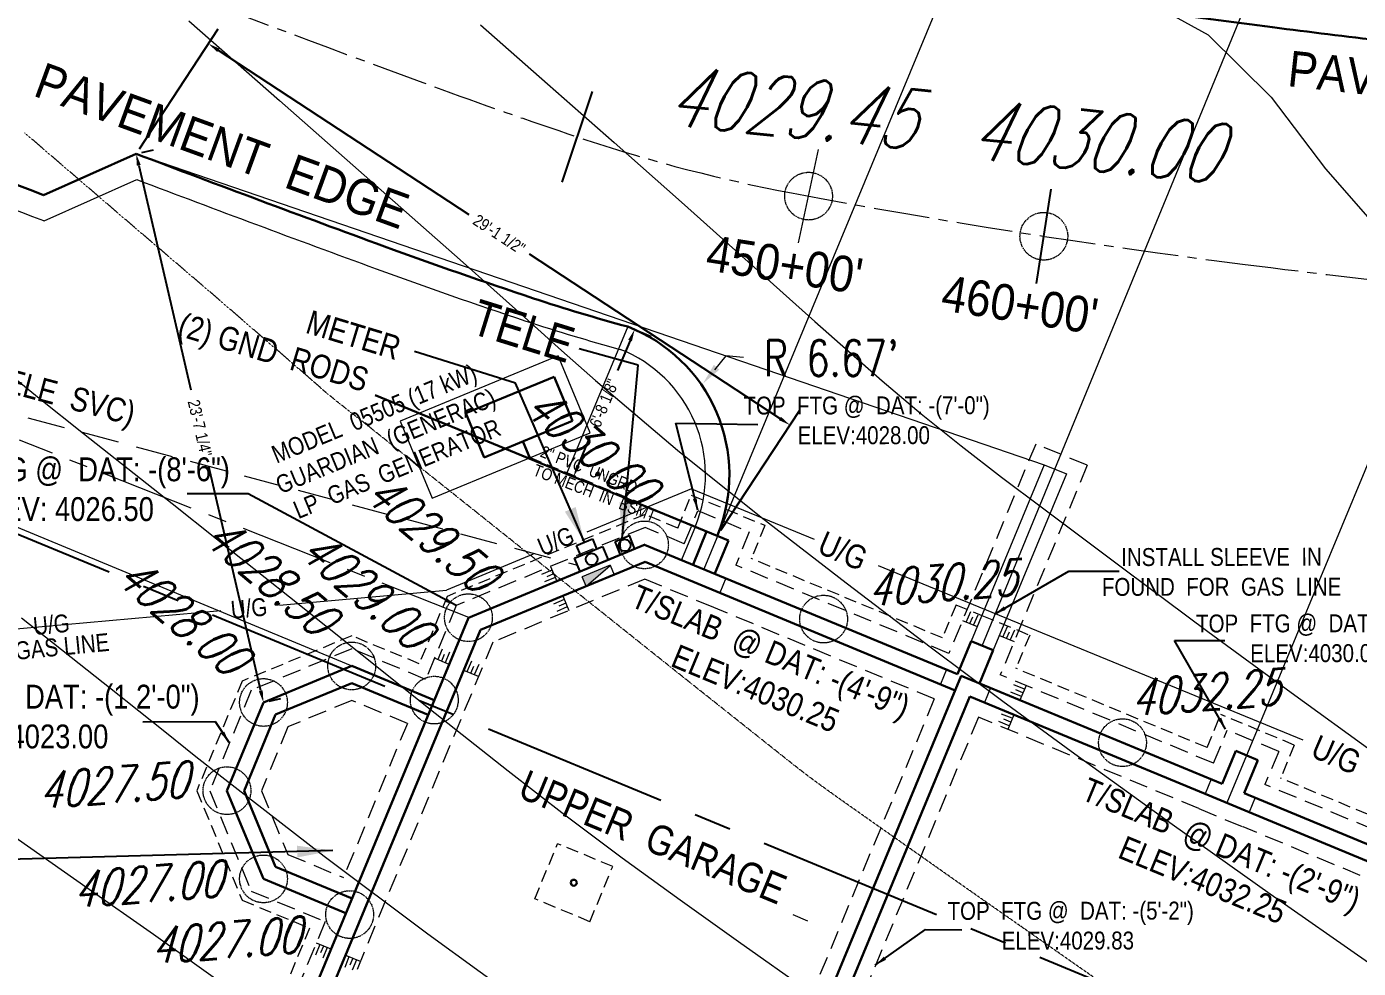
# Model space of a CAD drawing. Header units: inches. Extents: x 2775 to 17527, y 515 to 14737.
# Drawn here: x 7302 to 7971, y 3257 to 3730 of the extents above; entities that cross this region are included whole.
import ezdxf

# ---------------------------------------------------------------- set-up
doc = ezdxf.new("R2010")
doc.units = ezdxf.units.IN
doc.header["$LTSCALE"] = 0.5
doc.header["$MEASUREMENT"] = 0
doc.header["$PDMODE"] = 1
for name, pattern in [('CENTER', [2, 1.25, -0.25, 0.25, -0.25]), ('CENTER2', [1.125, 0.75, -0.125, 0.125, -0.125]), ('HIDDEN', [0.375, 0.25, -0.125])]:
    doc.linetypes.add(name, pattern=pattern)
doc.layers.get('Defpoints').update_dxf_attribs({"linetype": 'CONTINUOUS'})
for name, color, linetype, lineweight in [('ARCHENT RD', 3, 'CENTER', 20), ('D-CL', 5, 'CENTER2', 9), ('ELEC', 6, 'CONTINUOUS', 30), ('FOOTING', 7, 'HIDDEN', 20), ('FOOTING TEXT', 7, 'CONTINUOUS', 9), ('FOOTING TILE', 3, 'HIDDEN', 20), ('FOUNDATION', 7, 'CONTINUOUS', 30), ('LAYOUT', 6, 'CENTER', 25), ('LP GAS', 6, 'CONTINUOUS', 20), ('Object', 4, 'CONTINUOUS', 30), ('VX-TOPO-MAJR', 1, 'HIDDEN', 20), ('VX-TOPO-MINR', 7, 'CONTINUOUS', 5)]:
    doc.layers.add(name, color=color, linetype=linetype, lineweight=lineweight)
for name, color, linetype in [('C-ANNO', 250, 'CONTINUOUS'), ('D-SCRATCH', 4, 'CONTINUOUS'), ('ELECTRICAL', 1, 'CONTINUOUS'), ('FOUNDATION TEXT', 7, 'CONTINUOUS'), ('LLFOUND_TEXT', 7, 'CONTINUOUS'), ('STEEL', 5, 'CONTINUOUS'), ('TEXT', 7, 'CONTINUOUS'), ('TEXT100', 1, 'CONTINUOUS')]:
    doc.layers.add(name, color=color, linetype=linetype)
doc.styles.add('ARCHENT', font='technical.ttf', dxfattribs={"height": 6})
doc.styles.add('ARCHENTLTD', font='technical.ttf', dxfattribs={"height": 6})
doc.styles.add('BEI', font='romans.shx', dxfattribs={"width": 0.75})
doc.styles.add('EXIST', font='romans.shx', dxfattribs={"width": 0.75, "oblique": 20, "height": 12})
doc.styles.add('SPHAND', font='SPHAND', dxfattribs={"bigfont": 'SPHAND'})
doc.linetypes.add('2inWATER', pattern='A,1,-0.08,["2\'\'",BEI,S=0.16,R=0,X=0,Y=-0.08],-0.25,0.8,-0.08,["W",BEI,S=0.16,R=0,X=0,Y=-0.08],-0.25', length=2.46)
doc.dimstyles.new('ARCHENT', dxfattribs={"dimtxt": 6, "dimasz": 6, "dimexe": 9, "dimexo": 3, "dimgap": 1, "dimtad": 0, "dimtoh": 1, "dimdec": 3, "dimzin": 0, "dimdsep": 46, "dimlunit": 4, "dimtxsty": 'ARCHENTLTD', "dimcen": 6, "dimaunit": 1, "dimadec": 0, "dimazin": 0, "dimtfac": 1, "dimtdec": 3, "dimtofl": 0, "dimtmove": 0, "dimatfit": 3, "dimfxl": 1, "dimfrac": 2, "dimtolj": 1, "dimtzin": 0, "dimarcsym": 0})
doc.dimstyles.new('ARCHENTLTD', dxfattribs={"dimtxt": 12, "dimasz": 6, "dimexe": 9, "dimexo": 3, "dimgap": 1, "dimtad": 0, "dimdec": 3, "dimzin": 1, "dimdsep": 46, "dimlunit": 4, "dimtxsty": 'ARCHENT', "dimcen": 6, "dimadec": 3, "dimazin": 0, "dimtfac": 1, "dimtdec": 3, "dimtofl": 0, "dimtmove": 0, "dimatfit": 3, "dimfxl": 1, "dimfrac": 2, "dimtolj": 1, "dimtzin": 0, "dimarcsym": 0})
doc.dimstyles.get("Standard").update_dxf_attribs({"dimscale": 50, "dimtxt": 0.18, "dimasz": 0.18, "dimexe": 0.18, "dimexo": 0.0625, "dimgap": 0.09, "dimtad": 0, "dimtoh": 1, "dimzin": 0, "dimdsep": 46, "dimtxsty": 'BEI', "dimcen": 0.09, "dimclrd": 256, "dimclre": 256, "dimclrt": 256, "dimadec": 1, "dimazin": 0, "dimtfac": 1, "dimtofl": 0, "dimtmove": 0, "dimatfit": 3, "dimfxl": 1, "dimtolj": 1, "dimtzin": 0, "dimlwd": -1, "dimlwe": -1, "dimarcsym": 0})

# ---------------------------------------------------------------- blocks, each defined once
blk = doc.blocks.new('*D20')
at = {"layer": 'Defpoints', "color": 0, "lineweight": 20, "ltscale": 50}
for p in [(6836, 3664.75, -44590.32), (10029.33, 3306.13, -44590.32), (8945.49, 2814.56), (10029.33, 2344.7, -44590.32), (7516.36, 2264.17, -44590.32)]:
    blk.add_point(p, dxfattribs=at)
at = {"layer": 'LAYOUT', "ltscale": 50}
for start, end in [(9.28358, 15.90248), (344.15887, 350.77777)]:
    blk.add_arc((8868.19, 2824.69), 77.96, start, end, dxfattribs=at)
at = {"layer": 'LAYOUT', "lineweight": 20, "ltscale": 50}
for points in [[(8941.75, 2845.56), (8944.58, 2846.54), (8940.21, 2854.55)], [(8944.61, 2802.91), (8941.77, 2803.9), (8940.24, 2794.9)]]:
    blk.add_solid(points, dxfattribs=at)
at = {"layer": 'LAYOUT', "color": 6, "ltscale": 50, "insert": (8946.15, 2824.73), "char_height": 6.25, "attachment_point": 5, "rotation": 270.03067, "style": 'BEI'}
blk.add_mtext('\\A1;45.0°', dxfattribs=at)
blk = doc.blocks.new('*D21')
at = {"layer": 'Defpoints', "color": 0, "lineweight": 20, "ltscale": 50}
for p in [(8868.24, 3932.02, -44590.32), (10029.59, 3306.24, -44590.32), (8923.35, 2879.75), (7516.61, 2264.28, -44590.32), (8868.54, 2086, -44590.32)]:
    blk.add_point(p, dxfattribs=at)
at = {"layer": 'LAYOUT', "ltscale": 50}
for start, end in [(65.46387, 83.37048), (29.15928, 47.06589)]:
    blk.add_arc((8868.42, 2824.78), 77.72, start, end, dxfattribs=at)
at = {"layer": 'LAYOUT', "lineweight": 20, "ltscale": 50}
for points in [[(8877.3, 2900.48), (8877.47, 2903.48), (8868.4, 2902.5)], [(8937.63, 2863.3), (8934.93, 2861.99), (8940.21, 2854.55)]]:
    blk.add_solid(points, dxfattribs=at)
at = {"layer": 'LAYOUT', "color": 6, "lineweight": 9, "ltscale": 50, "insert": (8911.58, 2889.41), "char_height": 6.25, "attachment_point": 5, "rotation": 326.26488, "style": 'BEI'}
blk.add_mtext('\\A1;67.5°', dxfattribs=at)
blk = doc.blocks.new('Tick')
at = {"layer": 'D-SCRATCH'}
blk.add_line((0, -2), (0, 2), dxfattribs=at)
blk = doc.blocks.new('*D41')
at = {"layer": 'Defpoints', "color": 0, "lineweight": 20, "ltscale": 50}
for p in [(7357.23, 3666.31), (7357.23, 3666.31), (7421.24, 3390.43)]:
    blk.add_point(p, dxfattribs=at)
at = {"layer": 'Object', "color": 0, "lineweight": -2, "ltscale": 50}
for p, q in [((7360.16, 3666.99), (7366, 3668.35)), ((7358.59, 3660.47), (7384.76, 3547.69)), ((7419.89, 3396.27), (7393.72, 3509.05)), ((7424.16, 3391.1), (7430.01, 3392.46))]:
    blk.add_line(p, q, dxfattribs=at)
at = {"layer": 'Object', "color": 0, "lineweight": 20, "ltscale": 50}
for points in [[(7359.56, 3660.69), (7357.61, 3660.24), (7357.23, 3666.31)], [(7420.86, 3396.5), (7418.91, 3396.04), (7421.24, 3390.43)]]:
    blk.add_solid(points, dxfattribs=at)
at = {"layer": 'Object', "color": 0, "lineweight": 20, "ltscale": 50, "insert": (7389.24, 3528.37), "char_height": 6, "attachment_point": 5, "rotation": 283.06226, "style": 'ARCHENT'}
blk.add_mtext('\\A1;23\'-7 1/4"', dxfattribs=at)
blk = doc.blocks.new('*D42')
at = {"layer": 'Defpoints', "color": 0, "lineweight": 20, "ltscale": 50}
for p in [(7393.53, 3721.65), (7357.23, 3666.31), (7649.47, 3474.6)]:
    blk.add_point(p, dxfattribs=at)
at = {"layer": 'Object', "color": 0, "lineweight": -2, "ltscale": 50}
for p, q in [((7358.88, 3668.82), (7398.47, 3729.17)), ((7398.55, 3718.36), (7524.37, 3635.82)), ((7680.75, 3533.23), (7554.93, 3615.77)), ((7651.11, 3477.11), (7690.71, 3537.47))]:
    blk.add_line(p, q, dxfattribs=at)
at = {"layer": 'Object', "color": 0, "lineweight": 20, "ltscale": 50}
for points in [[(7399.1, 3719.19), (7398, 3717.52), (7393.53, 3721.65)], [(7681.3, 3534.07), (7680.2, 3532.4), (7685.77, 3529.94)]]:
    blk.add_solid(points, dxfattribs=at)
at = {"layer": 'Object', "color": 0, "lineweight": 20, "ltscale": 50, "insert": (7539.65, 3625.8), "char_height": 6, "attachment_point": 5, "rotation": 326.73481, "style": 'ARCHENT'}
blk.add_mtext('\\A1;29\'-1 1/2"', dxfattribs=at)
blk = doc.blocks.new('*D44')
at = {"layer": 'Defpoints', "color": 0, "lineweight": 20, "ltscale": 50}
for p in [(7604.3, 3579.39), (7607.77, 3577.95), (7573.57, 3505.33)]:
    blk.add_point(p, dxfattribs=at)
at = {"layer": 'Object', "color": 0, "lineweight": -2, "ltscale": 50}
for p, q in [((7607.07, 3578.24), (7616.08, 3574.5)), ((7605.47, 3572.4), (7599.2, 3557.31)), ((7579.34, 3509.43), (7585.6, 3524.53)), ((7576.34, 3504.18), (7585.36, 3500.44))]:
    blk.add_line(p, q, dxfattribs=at)
at = {"layer": 'Object', "color": 0, "lineweight": 20, "ltscale": 50}
for points in [[(7604.54, 3572.79), (7606.39, 3572.02), (7607.77, 3577.95)], [(7578.42, 3509.82), (7580.27, 3509.05), (7577.04, 3503.89)]]:
    blk.add_solid(points, dxfattribs=at)
at = {"layer": 'Object', "color": 0, "lineweight": 20, "ltscale": 50, "insert": (7592.4, 3540.92), "char_height": 6, "attachment_point": 5, "rotation": 67.46774, "style": 'ARCHENT'}
blk.add_mtext('\\A1;6\'-8 1/8"', dxfattribs=at)

msp = doc.modelspace()

# ---------------------------------------------------------------- hatches: boundary and pattern name
at = {"layer": 'C-ANNO', "linetype": 'Continuous', "lineweight": 9, "ltscale": 50}
msp.add_hatch(color=7, dxfattribs=at).paths.add_polyline_path([(7595.5392, 3459.375), (7581.4701, 3453.6243), (7583.3811, 3448.9605), (7583.3812, 3448.9606)])

# ---------------------------------------------------------------- linework, layer by layer
at = {"layer": 'ARCHENT RD', "color": 7, "linetype": '2inWATER', "ltscale": 50}
msp.add_line((7653.5816, 3564.6794, 0.0698), (7647.8483, 3557.7417, 0.0698), dxfattribs=at)
at = {"layer": 'ARCHENT RD', "color": 7, "linetype": 'Continuous', "ltscale": 50}
msp.add_line((7662.5478, 3563.8976, 0.0698), (7653.5816, 3564.6794, 0.0698), dxfattribs=at)
at = {"layer": 'ARCHENT RD', "color": 4, "lineweight": 20, "ltscale": 75}
msp.add_line((7524.522, 3433.165), (7298.566, 3522.27), dxfattribs=at)
at = {"layer": 'ARCHENT RD'}
for centre, radius in [((7695.1714, 3645.0018), 11.9995), ((7813.4088, 3624.8422), 11.9995), ((7612.6985, 3469.6618), 11.9995), ((7524.2495, 3433.0523), 11.9995), ((7702.7209, 3432.3458), 12.0002), ((7465.5885, 3408.795), 11.9995), ((7421.2423, 3390.4262), 11.9995), ((7507.0714, 3391.6122), 11.9995), ((7852.9412, 3370.2174), 12.0002), ((7402.8735, 3346.08), 11.9995), ((7421.2423, 3301.7338), 11.9995), ((7464.5544, 3283.7966), 11.9995)]:
    msp.add_circle(centre, radius, dxfattribs=at)
at = {"layer": 'ARCHENT RD', "color": 7, "linetype": 'Continuous', "lineweight": 20, "ltscale": 50}
msp.add_solid([(7647.5833, 3560.1858), (7650.2928, 3557.6897), (7642.115, 3550.804)], dxfattribs=at)
at = {"layer": 'D-CL', "color": 7, "linetype": 'Continuous', "lineweight": 30, "ltscale": 50}
msp.add_line((7310.7278, 3645.5465), (7357.2328, 3666.3135), dxfattribs=at)
at = {"layer": 'D-CL', "ltscale": 75}
msp.add_lwpolyline([(6720.554, 4086.4571, 0.00758032), (6824.1105, 4019.8008, 0.00798766), (6924.3081, 3959.6334, 0.00602465), (7086.8453, 3868.1283, 0.02099905), (7134.8468, 3844.4229, 0.00980431), (7184.1662, 3823.7387, 0.00281078), (7357.9478, 3755.9585, 0.00373548), (7510.9152, 3698.5922, 0.00796278), (7583.2884, 3673.3656, 0.03306164), (7686.5859, 3646.6183, 0.01536069), (7913.2481, 3610.8411, 0.00402193), (8026.7763, 3597.4066, 0.00569887), (8107.0683, 3589.4845, 0.01274223), (8287.4109, 3578.3854, 0.00954553), (8528.5522, 3574.3113, 0.01048414), (8658.3846, 3577.3194, 0.00876155), (8813.4844, 3586.8942, 0.02123512), (8823.7081, 3588.144, 0.00486143), (8868.0013, 3595.9219)], format="xyb", dxfattribs=at)
at = {"layer": 'D-CL', "color": 7, "linetype": 'Continuous', "lineweight": 30, "ltscale": 150}
for points in [[(6839.874, 3869.9777, 0.00186267), (6864.183, 3855.7826, 0.00602465), (7029.2401, 3762.8589, 0.02099905), (7086.2752, 3734.6924, 0.00980431), (7139.9339, 3712.1882, 0.00274276), (7310.7278, 3645.5465, 0.00373548)], [(7357.2328, 3666.3135, 0.00302216), (7482.0077, 3619.723, 0.00796278), (7556.9072, 3593.6158, 0.01387408), (7604.2955, 3579.3856, 0.01536069)]]:
    msp.add_lwpolyline(points, format="xyb", dxfattribs=at)
msp.add_arc((7575.3827, 3504.793), 80, 337.8301863, 68.8132337, dxfattribs=at)
at = {"layer": 'ELEC', "color": 3, "linetype": 'Continuous', "lineweight": 9, "ltscale": 50}
for p, q in [((7569.3925, 3564.7854), (7489.9389, 3531.8747)), ((7585.4652, 3525.9825), (7569.3925, 3564.7854)), ((7489.9389, 3531.8747), (7506.0116, 3493.0717)), ((7506.0116, 3493.0717), (7585.4652, 3525.9825))]:
    msp.add_line(p, q, dxfattribs=at)
at = {"layer": 'ELEC', "color": 3, "linetype": 'Continuous', "ltscale": 50}
for p, q in [((7567.2934, 3554.1744), (7522.9472, 3535.8056)), ((7576.4778, 3532.0013), (7567.2934, 3554.1744)), ((7522.9472, 3535.8056), (7532.1316, 3513.6325)), ((7532.1316, 3513.6325), (7576.4778, 3532.0013))]:
    msp.add_line(p, q, dxfattribs=at)
at = {"layer": 'ELEC', "color": 3, "linetype": 'Continuous', "lineweight": 30, "ltscale": 50}
msp.add_line((7555.3302, 3512.984), (7551.4999, 3521.8373), dxfattribs=at)
at = {"layer": 'ELEC', "color": 3, "linetype": 'HIDDEN', "ltscale": 50}
msp.add_line((7554.9532, 3513.344), (7610.7353, 3490.4134), dxfattribs=at)
at = {"layer": 'FOOTING', "ltscale": 75}
for p, q in [((7809.3161, 3520.3811), (7765.6707, 3415.0847)), ((7835.194, 3509.6818), (7809.3314, 3520.4115)), ((7835.1933, 3509.6867), (7791.5333, 3404.355)), ((7632.7303, 3470.2381), (7639.4805, 3486.8564)), ((7639.5235, 3486.8745), (7665.4135, 3476.2337)), ((7612.9743, 3478.4342), (7518.1293, 3439.1773)), ((7632.7303, 3470.2381), (7612.977, 3478.4333)), ((7665.3985, 3476.1718), (7658.5551, 3459.5241)), ((7566.2198, 3456.9146), (7560.9454, 3454.6918)), ((7566.9966, 3455.0716), (7563.5651, 3453.6255)), ((7565.5517, 3458.8057), (7568.6113, 3451.4139)), ((7765.6707, 3415.0847), (7658.5551, 3459.5241)), ((7612.9698, 3452.4577), (7536.491, 3420.8027)), ((7567.7733, 3453.2286), (7562.4988, 3451.0057)), ((7647.4934, 3438.1469), (7612.9677, 3452.4577)), ((7572.309, 3442.1907), (7567.0587, 3439.9113)), ((7573.1055, 3440.3562), (7569.6898, 3438.8732)), ((7571.6408, 3444.0817), (7574.7005, 3436.69)), ((7518.1278, 3439.1757), (7502.7438, 3402.0639)), ((7573.902, 3438.5216), (7568.6517, 3436.2421)), ((7758.3489, 3392.1973), (7647.4934, 3438.1469)), ((7774.4154, 3430.8688), (7776.6733, 3436.1283)), ((7776.2532, 3430.0798), (7777.7221, 3433.5015)), ((7778.091, 3429.2908), (7780.3489, 3434.5504)), ((7772.5262, 3431.6849), (7779.9471, 3428.6344)), ((7792.8337, 3423.337), (7795.0917, 3428.5966)), ((7796.5093, 3421.7591), (7798.7673, 3427.0186)), ((7536.4926, 3420.8042), (7462.8217, 3243.0822)), ((7791.046, 3424.0719), (7798.4235, 3421.0392)), ((7794.6715, 3422.5481), (7796.1405, 3425.9698)), ((7465.5874, 3417.4537), (7415.1205, 3396.5496)), ((7502.7438, 3402.0639), (7465.5896, 3417.4537)), ((7508.9499, 3412.1405), (7511.1756, 3417.4138)), ((7510.7925, 3411.3628), (7512.2405, 3414.7935)), ((7512.6351, 3410.5851), (7514.8608, 3415.8583)), ((7507.0592, 3412.8097), (7514.4494, 3409.746)), ((7521.7799, 3406.7126), (7529.17, 3403.649)), ((7523.6706, 3406.0434), (7525.9528, 3411.2925)), ((7525.5047, 3405.246), (7526.9895, 3408.6609)), ((7527.3388, 3404.4485), (7529.6211, 3409.6975)), ((7898.6807, 3359.9024), (7791.5333, 3404.355)), ((7415.1189, 3396.548), (7394.2148, 3346.0811)), ((7802.0966, 3393.4737), (7796.7952, 3395.6315)), ((7803.6046, 3397.1786), (7798.3032, 3399.3364)), ((7802.8506, 3395.3262), (7799.4016, 3396.73)), ((7804.4693, 3398.9882), (7801.406, 3391.5979)), ((7465.5896, 3391.4772), (7433.487, 3378.1799)), ((7493.5535, 3379.8933), (7465.5874, 3391.4772)), ((7758.3489, 3392.1973), (7670.6475, 3180.6136)), ((7493.5535, 3379.8933), (7461.4323, 3302.4048)), ((7780.5197, 3383.0074), (7696.6313, 3180.6227)), ((7891.3752, 3337.0578), (7780.5197, 3383.0074)), ((7796.0309, 3378.7407), (7790.7065, 3380.8413)), ((7797.4989, 3382.4615), (7792.1746, 3384.5622)), ((7796.7649, 3380.6011), (7793.301, 3381.9678)), ((7798.3636, 3384.2712), (7795.3003, 3376.8809)), ((7433.4886, 3378.1815), (7420.1913, 3346.0789)), ((7898.6807, 3359.9024), (7905.5818, 3376.5517)), ((7931.438, 3365.7999), (7905.5754, 3376.5296)), ((7931.4373, 3365.8048), (7924.5433, 3349.1727)), ((8031.2984, 3304.8829), (7924.5433, 3349.1727)), ((7394.2148, 3346.0789), (7415.1193, 3295.6108)), ((7420.1913, 3346.0811), (7433.4886, 3313.9785)), ((7891.3752, 3337.0578), (7913.5485, 3327.867)), ((8024.4028, 3281.9179), (7913.5485, 3327.867)), ((7433.487, 3313.9801), (7461.4323, 3302.4048)), ((7415.1205, 3295.6104), (7452.2419, 3280.2342)), ((7452.2419, 3280.2342), (7436.8452, 3243.0914)), ((7449.4843, 3268.6869), (7447.3265, 3263.3855)), ((7447.6746, 3269.5516), (7455.0649, 3266.4883)), ((7451.3367, 3267.9329), (7449.9329, 3264.4839)), ((7453.1891, 3267.1789), (7451.0313, 3261.8775)), ((7464.2013, 3262.5812), (7462.1007, 3257.2568)), ((7462.3917, 3263.4459), (7469.782, 3260.3826)), ((7466.0618, 3261.8471), (7464.6951, 3258.3833)), ((7467.9222, 3261.1131), (7465.8215, 3255.7888))]:
    msp.add_line(p, q, dxfattribs=at)
at = {"layer": 'FOOTING', "ltscale": 50}
for p, q in [((7557.5674, 3291.7029), (7569.0479, 3319.4193)), ((7596.7643, 3307.9388), (7569.0479, 3319.4193)), ((7585.2838, 3280.2224), (7596.7643, 3307.9388)), ((7585.2838, 3280.2224), (7557.5674, 3291.7029))]:
    msp.add_line(p, q, dxfattribs=at)
at = {"layer": 'FOOTING', "ltscale": 125}
msp.add_line((7687.2659, 3283.7661), (7694.6571, 3280.7046), dxfattribs=at)
at = {"layer": 'FOOTING TILE', "ltscale": 50}
for p, q in [((7629.4877, 3478.0793), (7636.1795, 3494.6733)), ((7636.2548, 3494.7049), (7673.2439, 3479.5024)), ((7612.9772, 3484.929), (7513.5372, 3443.7702)), ((7629.4877, 3478.0793), (7612.9772, 3484.929)), ((7673.2292, 3479.44), (7666.3784, 3462.7743)), ((7762.4262, 3422.9267), (7666.3784, 3462.7743)), ((7513.5372, 3443.7702), (7499.4982, 3409.9027)), ((7769.2959, 3439.5), (7762.4262, 3422.9267)), ((7769.258, 3439.5156), (7782.2283, 3434.1838)), ((7782.2445, 3434.1771), (7806.2937, 3424.2912)), ((7465.5887, 3423.9486), (7410.5271, 3401.1414)), ((7499.4988, 3409.9042), (7465.5887, 3423.9486)), ((7806.2937, 3424.2912), (7799.3746, 3407.5976)), ((7895.4354, 3367.7426), (7799.3746, 3407.5976)), ((7410.5271, 3401.1414), (7387.72, 3346.08)), ((7895.4354, 3367.7426), (7902.3285, 3384.3725)), ((7939.2751, 3369.0444), (7902.3285, 3384.3725)), ((7939.2751, 3369.0444), (7932.3858, 3352.4123)), ((8027.9993, 3312.699), (7932.3818, 3352.414)), ((7387.72, 3346.08), (7410.5271, 3291.0186)), ((7410.5271, 3291.0186), (7444.4017, 3276.9891)), ((7444.4017, 3276.9891), (7430.3503, 3243.0918))]:
    msp.add_line(p, q, dxfattribs=at)
at = {"layer": 'FOUNDATION', "ltscale": 1.5}
for p, q in [((7477.3948, 3544.8598), (7654.9729, 3471.8754)), ((7637.1086, 3459.759), (7643.8817, 3476.4339)), ((7654.9577, 3471.8142), (7648.1241, 3455.1905)), ((7776.8838, 3421.2441), (7787.9827, 3416.6816)), ((7903.007, 3349.4471), (7909.9088, 3366.0981)), ((7920.9837, 3361.4777), (7914.0907, 3344.8481))]:
    msp.add_line(p, q, dxfattribs=at)
at = {"layer": 'FOUNDATION', "lineweight": 20, "ltscale": 50}
msp.add_line((7813.6431, 3509.9275), (7776.8843, 3421.2453), dxfattribs=at)
at = {"layer": 'FOUNDATION', "lineweight": 20, "ltscale": 1.5}
msp.add_line((7813.6296, 3509.8951), (7824.7285, 3505.3326), dxfattribs=at)
at = {"layer": 'FOUNDATION', "lineweight": 20, "ltscale": 75}
for p, q in [((7824.7397, 3505.3597), (7787.9827, 3416.6816)), ((7764.4742, 3406.9783), (7761.411, 3399.588)), ((7786.6475, 3397.7875), (7783.5842, 3390.3972)), ((7897.5018, 3351.8384), (7894.4385, 3344.4481)), ((7919.675, 3342.6476), (7916.6117, 3335.2573))]:
    msp.add_line(p, q, dxfattribs=at)
at = {"layer": 'FOUNDATION', "ltscale": 75}
for p, q in [((7612.9732, 3469.7755), (7524.2495, 3433.0523)), ((7612.971, 3461.1164), (7530.3708, 3426.9277)), ((7650.5566, 3445.5371), (7612.971, 3461.1164)), ((7768.8024, 3396.5243), (7650.5566, 3445.5371)), ((7524.2495, 3433.0523), (7445.5038, 3243.0879)), ((7530.3708, 3426.9277), (7454.163, 3243.0857)), ((7787.9827, 3416.6816), (7781.0807, 3400.0304)), ((7776.1927, 3393.461), (7687.9687, 3180.6165)), ((7894.4385, 3344.4481), (7776.1927, 3393.461)), ((7894.4385, 3344.4481), (7916.6117, 3335.2573)), ((8027.4661, 3289.3082), (7916.6117, 3335.2573))]:
    msp.add_line(p, q, dxfattribs=at)
at = {"layer": 'FOUNDATION', "ltscale": 50}
for p, q in [((7769.9968, 3404.6288), (7612.6985, 3469.6618)), ((7776.8843, 3421.2453), (7769.9968, 3404.6288)), ((7771.8441, 3403.8624), (7679.3061, 3180.6104)), ((7903.0067, 3349.4465), (7771.8441, 3403.8624)), ((7920.9831, 3361.4762), (7909.8991, 3366.0747)), ((8035.6789, 3294.4044), (7914.0907, 3344.8481))]:
    msp.add_line(p, q, dxfattribs=at)
at = {"layer": 'FOUNDATION', "lineweight": 9, "ltscale": 75}
msp.add_line((7653.6199, 3452.9274), (7650.5566, 3445.5371), dxfattribs=at)
at = {"layer": 'FOUNDATION', "ltscale": 25}
for p, q in [((7465.5885, 3408.795), (7421.2423, 3390.4262)), ((7507.0714, 3391.6122), (7465.5885, 3408.795)), ((7465.5885, 3400.1359), (7427.3652, 3384.3033)), ((7504.008, 3384.222), (7465.5885, 3400.1359)), ((7421.2423, 3390.4262), (7402.8735, 3346.08)), ((7427.3652, 3384.3033), (7411.5326, 3346.08)), ((7402.8735, 3346.08), (7421.2423, 3301.7338)), ((7411.5326, 3346.08), (7427.3652, 3307.8567)), ((7427.3652, 3307.8567), (7465.7599, 3291.9531)), ((7421.2423, 3301.7338), (7462.6964, 3284.5629))]:
    msp.add_line(p, q, dxfattribs=at)
at = {"layer": 'LAYOUT', "color": 6, "ltscale": 150}
for p, q in [((8868.1903, 2824.6876), (6932.6817, 3626.0485)), ((8868.1903, 2824.6869), (6932.6817, 3626.0479))]:
    msp.add_line(p, q, dxfattribs=at)
at = {"layer": 'LP GAS', "ltscale": 675}
for p, q in [((7636.4219, 3497.8797), (7583.6942, 3476.0554)), ((7556.8221, 3464.9329), (7513.1967, 3446.8761)), ((7429.2513, 3439.3184), (7513.1967, 3446.8761)), ((7241.8708, 3422.4482), (7399.756, 3436.6629))]:
    msp.add_line(p, q, dxfattribs=at)
at = {"layer": 'LP GAS', "ltscale": 20}
for p, q in [((7636.4219, 3497.8797), (7697.9354, 3472.5978)), ((7730.145, 3459.3597), (7943.5855, 3371.636))]:
    msp.add_line(p, q, dxfattribs=at)
at = {"layer": 'Object', "color": 20, "lineweight": 20, "ltscale": 50}
for p, q in [((7805.7744, 3851.0096), (7642.5236, 3457.514)), ((7782.4332, 3418.9629), (7955.7928, 3840.6856)), ((8089.9807, 3785.0497), (7905.4179, 3339.937)), ((7507.0714, 3391.6122), (6767.1356, 3698.1037)), ((7357.2328, 3666.3135), (7813.6296, 3509.8951)), ((7604.2955, 3579.3856), (7573.5722, 3505.331))]:
    msp.add_line(p, q, dxfattribs=at)
at = {"layer": 'Object', "color": 1, "linetype": 'HIDDEN', "lineweight": 15, "ltscale": 150}
msp.add_line((6623.7827, 3715.8231), (7579.0226, 3459.5067), dxfattribs=at)
at = {"layer": 'Object', "linetype": 'Continuous', "lineweight": 5, "ltscale": 25}
msp.add_line((7690.1697, 3621.5288), (7700.173, 3668.4748), dxfattribs=at)
at = {"layer": 'Object', "color": 7, "linetype": 'Continuous', "lineweight": 20, "ltscale": 50}
msp.add_line((7311.0759, 3632.5599), (7357.6015, 3653.336), dxfattribs=at)
at = {"layer": 'Object', "color": 7, "lineweight": 20, "ltscale": 50}
msp.add_line((7638.3554, 3479.133), (7631.3155, 3462.164), dxfattribs=at)
at = {"layer": 'Object', "color": 7, "linetype": 'Continuous', "lineweight": 20, "ltscale": 150}
for points in [[(6833.7843, 3859.6377, 0.00186267), (6858.1705, 3845.3976, 0.00602465), (7023.4796, 3752.332, 0.02099905), (7081.418, 3723.7193, 0.00980431), (7135.5107, 3701.0332, 0.00281078), (7310.675, 3632.7137, 0.0000097), (7311.0759, 3632.5599, 0.00796278)], [(7357.6015, 3653.336, 0.00290979), (7477.8781, 3608.456, 0.00796278), (7553.1384, 3582.2229, 0.01369053), (7600.524, 3567.9746, 0.01387408)]]:
    msp.add_lwpolyline(points, format="xyb", dxfattribs=at)
at = {"layer": 'Object', "color": 7, "lineweight": 20}
msp.add_lwpolyline([(7868.0313, 3750.1567, 0.00432539), (7929.8143, 3741.7975, 0.00402193), (8041.2336, 3728.6125, 0.00569887), (8118.5312, 3720.9858, 0.01274223), (8292.1597, 3710.3, 0.00463384), (8406.7582, 3707.2376, 0.00463384)], format="xyb", dxfattribs=at)
at = {"layer": 'Object', "color": 7, "lineweight": 30}
msp.add_lwpolyline([(7866.3196, 3738.2794, 0.00432539), (7928.3083, 3729.8923, 0.00402193), (8039.9193, 3716.6847, 0.00569887), (8117.4891, 3709.0312, 0.01274223), (8291.728, 3698.3077, 0.00463384), (8406.5488, 3695.2394, 0.010466)], format="xyb", dxfattribs=at)
at = {"layer": 'Object', "color": 7, "linetype": 'Continuous', "lineweight": 20, "ltscale": 150}
msp.add_arc((7575.3827, 3504.793), 68, 337.8301863, 68.3013186, dxfattribs=at)
at = {"layer": 'STEEL', "lineweight": 30, "ltscale": 75}
msp.add_circle((7577.1666, 3299.8205), 1.5, dxfattribs=at)
at = {"layer": 'TEXT', "lineweight": 20}
for p, q in [((7595.5328, 3459.3905), (7581.4688, 3453.6275)), ((7583.3811, 3448.9605), (7581.4688, 3453.6275)), ((7595.5328, 3459.3905), (7597.467, 3454.6704))]:
    msp.add_line(p, q, dxfattribs=at)
at = {"layer": 'TEXT', "color": 7, "linetype": 'Continuous', "lineweight": 9, "ltscale": 50}
msp.add_line((7583.3811, 3448.9605), (7595.5392, 3459.375), dxfattribs=at)
at = {"layer": 'TEXT100'}
for p, q in [((7577.5665, 3463.0311), (7591.6138, 3468.8349)), ((7578.6276, 3469.3683), (7586.5292, 3472.633)), ((7580.7094, 3464.3296), (7578.6276, 3469.3683)), ((7586.5292, 3472.633), (7588.611, 3467.5943)), ((7591.6138, 3468.8349), (7594.4112, 3462.0639)), ((7580.3639, 3456.2602), (7577.5665, 3463.0311))]:
    msp.add_line(p, q, dxfattribs=at)
at = {"layer": 'TEXT100', "elevation": -44590.3909}
msp.add_lwpolyline([(7597.8961, 3471.4352), (7604.9335, 3474.3035), (7607.6986, 3467.5193), (7600.6612, 3464.651)], close=True, dxfattribs=at)
at = {"layer": 'TEXT100'}
for centre in [(7602.7611, 3469.4882), (7586.169, 3462.4222)]:
    msp.add_circle(centre, 3.0001, dxfattribs=at)
at = {"layer": 'VX-TOPO-MAJR'}
msp.add_lwpolyline([(7892.23, 3214.6589), (7831.588, 3257.082), (7770.9518, 3299.5182), (7710.4671, 3342.1764), (7704.7753, 3346.2408), (7699.1191, 3350.3549), (7693.5182, 3354.5424), (7687.992, 3358.8276), (7634.8056, 3401.0759), (7581.7036, 3443.4256), (7528.6247, 3485.8015), (7475.5073, 3528.1285), (7469.7907, 3532.642), (7464.0612, 3537.1392), (7458.3475, 3541.6569), (7452.6784, 3546.2319), (7452.2422, 3546.6032), (7451.8159, 3546.986), (7451.3929, 3547.3726), (7450.9668, 3547.7556), (7449.8257, 3548.7602), (7448.6843, 3549.7644), (7447.5424, 3550.7682), (7446.4, 3551.7712), (7398.1255, 3593.6326), (7349.5948, 3635.1992), (7301.1562, 3676.8747)], dxfattribs=at)
at = {"layer": 'VX-TOPO-MINR', "ltscale": 50}
msp.add_lwpolyline([(7356.9187, 4066.1588), (7360.0174, 4062.4575), (7363.2902, 4058.9195), (7366.7455, 4055.5642), (7378.3623, 4044.9245), (7389.9927, 4034.3029), (7401.6293, 4023.6868), (7435.4374, 3992.7592), (7469.2898, 3961.8845), (7503.4023, 3931.2521), (7558.4192, 3894.549), (7619.2532, 3866.2402), (7679.094, 3836.3599), (7696.8088, 3825.4495), (7714.3993, 3814.2821), (7732.0769, 3803.3178), (7786.6069, 3777.5346), (7843.1426, 3755.3066), (7895.9238, 3726.1245), (7927.7226, 3694.7194), (7954.9539, 3658.7246), (7984.3675, 3625.0034)], dxfattribs=at)
at = {"layer": 'VX-TOPO-MINR'}
for points in [[(7383.7855, 3733.1615), (7429.2084, 3693.1295), (7474.6134, 3653.0772), (7520.005, 3613.0107), (7537.0469, 3597.8443), (7554.0214, 3582.603), (7571.0094, 3567.3741), (7588.0916, 3552.2452), (7629.2309, 3517.3475), (7671.3045, 3483.5799), (7713.998, 3450.5707), (7756.997, 3417.9486), (7774.8987, 3404.4869), (7792.8653, 3391.1225), (7810.8973, 3377.8473), (7828.9954, 3364.6533), (7877.9657, 3329.2935), (7927.1499, 3294.2523), (7976.6419, 3259.6533)], [(7530.2846, 3731.0501), (7563.9214, 3701.4972), (7597.538, 3671.922), (7631.2302, 3642.0112), (7664.7919, 3611.9546), (7698.381, 3581.9235), (7732.1556, 3552.0896), (7751.7722, 3535.4925), (7771.8332, 3519.4342), (7792.1889, 3503.7375), (7812.69, 3488.2255), (7854.2129, 3457.0845), (7895.8857, 3426.1694), (7937.7099, 3395.4612), (7979.6871, 3364.9412)], [(7399.5555, 3249.7394), (7365.91, 3273.8195), (7332.0419, 3297.5934), (7298.2102, 3321.4188), (7264.6737, 3345.6533), (7217.3119, 3381.7107), (7170.6856, 3418.7343), (7124.246, 3455.9974), (7077.4443, 3492.7732), (7066.7692, 3500.7528), (7055.975, 3508.5784), (7045.2211, 3516.4606), (7034.6669, 3524.6104), (7030.769, 3527.8315), (7026.9445, 3531.1369), (7023.1638, 3534.4935), (7019.397, 3537.8683), (6996.4473, 3558.1829), (6973.5118, 3578.5078), (6950.949, 3599.2169), (6836.8864, 3716.4127)], [(7695.9106, 3244.6758), (7659.9672, 3270.0256), (7630.6441, 3290.9676), (7601.5057, 3312.1663), (7572.6499, 3333.7415), (7544.1744, 3355.8133), (7507.4806, 3384.9523), (7470.8527, 3414.1704), (7434.2412, 3443.407), (7397.5966, 3472.6017), (7375.3289, 3490.2596), (7353.039, 3507.8897), (7330.7544, 3525.528), (7308.5025, 3543.2101), (7275.203, 3570.4172)], [(7556.5126, 3235.694), (7503.8916, 3273.9767), (7451.7809, 3312.9395), (7400.3568, 3352.799), (7386.4371, 3363.8528), (7372.5424, 3374.9365), (7358.6539, 3386.0274), (7344.7529, 3397.1023), (7299.6288, 3432.8849)]]:
    msp.add_lwpolyline(points, dxfattribs=at)

# ---------------------------------------------------------------- block references
at = {"layer": 'Object', "yscale": 12, "zscale": 12}
for p, xscale, rotation in [((7578.9863, 3674.7932), 11.99999999999627, 341.5878418956815), ((7813.4088, 3624.8422), 12.00000000000144, 351.2439455658225)]:
    msp.add_blockref('Tick', p, dxfattribs=dict(at, xscale=xscale, rotation=rotation))

# ---------------------------------------------------------------- texts
at = {"layer": 'ELEC', "color": 3, "linetype": 'Continuous', "ltscale": 0.375, "insert": (7482.6327, 3521.7633), "char_height": 9, "attachment_point": 5, "rotation": 22.5, "style": 'ARCHENT'}
msp.add_mtext('MODEL  05505 (17 kW)\\PGUARDIAN  (GENERAC)\\PLP  GAS  GENERATOR', dxfattribs=at)
at = {"layer": 'ELECTRICAL', "color": 3, "linetype": 'Continuous', "ltscale": 0.375, "insert": (7562.0555, 3519.7513), "char_height": 6, "attachment_point": 1, "rotation": 338.6381319, "style": 'ARCHENT'}
msp.add_mtext('2" PVC  UNGRD\\PTO MECH  IN  BSMT', dxfattribs=at)
at = {"layer": 'FOOTING TEXT', "ltscale": 50, "char_height": 12, "attachment_point": 5, "style": 'ARCHENT'}
for s, insert in [(' TOP  FTG @  DAT: -(8\'-6") \\PELEV: 4026.50', (7319.942, 3497.5704)), (' TOP  FTG @  DAT: -(1 2\'-0") \\PELEV:4023.00', (7298.9729, 3383.2593))]:
    msp.add_mtext(s, dxfattribs=dict(at, insert=insert))
at = {"layer": 'FOOTING TEXT', "ltscale": 50, "insert": (7825.477, 3278.1477), "char_height": 9, "attachment_point": 5, "rotation": 0.0927778, "style": 'ARCHENT'}
msp.add_mtext(' TOP  FTG @  DAT: -(5\'-2") \\PELEV:4029.83', dxfattribs=at)
at = {"layer": 'FOUNDATION TEXT', "ltscale": 50, "attachment_point": 5, "style": 'ARCHENT'}
for s, insert, char_height, rotation in [(' TOP  FTG @  DAT: -(7\'-0") \\PELEV:4028.00', (7722.9066, 3532.2189), 9, 0.0927778), ('\\PINSTALL SLEEVE  IN\\PFOUND  FOR  GAS  LINE ', (7902.7045, 3463.5475), 9, 0.0927778), ('\\PT/SLAB  @ DAT: -(4\'-9") \\PELEV:4030.25', (7676.1119, 3415.9018), 12, 337.5), (' TOP  FTG @  DAT: -(5\'-0") \\PELEV:4030.00', (7950.3521, 3422.6555), 9, 0.0927778), ('UPPER  GARAGE', (7616.8762, 3322.6791), 15, 337.5), ('\\P T/SLAB  @ DAT: -(2\'-9")\\PELEV:4032.25', (7900.856, 3319.6308), 12, 337.5)]:
    msp.add_mtext(s, dxfattribs=dict(at, insert=insert, char_height=char_height, rotation=rotation))
at = {"layer": 'TEXT', "style": 'SPHAND', "width": 0.92}
for s, rotation, p in [('PAVEMENT  EDGE', 353.7450867, (7935.3817, 3700.3585, -82968.2662)), ('PAVEMENT  EDGE', 339.9453429, (7304.9001, 3695.6788, -82968.2662)), ("450+00'", 351.0236695, (7642.8653, 3607.8767, -48310.0675)), ("460+00'", 351.0236695, (7761.1028, 3587.717, -48310.0675))]:
    msp.add_text(s, height=17.99928, rotation=rotation, dxfattribs=at).set_placement(p)
at = {"layer": 'TEXT', "color": 3, "attachment_point": 1, "style": 'EXIST'}
for s, insert, char_height, rotation in [('4029.45', (7625.9215, 3710.8195), 30, 354.2913889), ('4030.00', (7778.1796, 3693.8993), 30, 354.2915264), ('4030.00', (7562.9342, 3550.5216), 18, 319.3672222), ('4029.50', (7482.7702, 3507.1096), 18, 319.3672222), ('4028.50', (7401.8431, 3485.4736), 18, 319.3672222), ('4029.00', (7450.0038, 3478.4624), 18, 319.3672222), ('4030.25', (7723.7654, 3456.7222), 18, 4.3672222), ('4028.00', (7357.7033, 3465.4681), 18, 319.3672222), ('4032.25', (7856.0672, 3401.6653), 18, 4.3672222), ('4027.50', (7307.1792, 3355.0785), 18, 4.3672222), ('4027.00', (7363.6162, 3277.0061), 18, 4.3672222)]:
    msp.add_mtext(s, dxfattribs=dict(at, insert=insert, char_height=char_height, rotation=rotation))
at = {"layer": 'TEXT'}
for s, insert, char_height, attachment_point, rotation, style in [('400 AMP  UGND  ELEC  SVC  (2#  350  MCM,  1#  0000)  &  UNGND  TELE  SVC)', (6865.7065, 3672.8704), 12, 1, 345.0195418, 'ARCHENT'), ('                METER\\P(2) GND  RODS', (7386.7583, 3605.7159), 12, 1, 343.0973648, 'ARCHENT'), ('TELE\\P  ', (7579.0638, 3578.1907), 18, 3, 342.7741242, 'ARCHENTLTD')]:
    msp.add_mtext(s, dxfattribs=dict(at, insert=insert, char_height=char_height, attachment_point=attachment_point, rotation=rotation, style=style))
at = {"layer": 'TEXT', "insert": (7706.5833, 3563.545), "char_height": 18.00032, "attachment_point": 5, "style": 'BEI'}
msp.add_mtext("R 6.67'", dxfattribs=at)
at = {"layer": 'TEXT', "color": 6, "attachment_point": 1}
for s, insert, char_height, rotation, style in [('U/G', (7557.9747, 3472.2494), 9, 22.4748066, 'ARCHENT'), ('U/G', (7703.6298, 3476.9854), 12, 336.7099351, 'ARCHENT'), ('U/G', (7404.4071, 3441.4019), 9, 5.5547222, 'ARCHENT'), ('U/G', (7305.0794, 3433.2092), 9, 5.5547222, 'ARCHENT'), ('UGND GAS LINE', (7262.8607, 3417.5648), 9, 5.5547507, 'ARCHENT'), ('U/G', (7951.5498, 3374.4985), 12, 336.7099351, 'ARCHENT'), ('{\\C3;4027.00}', (7324.469, 3305.2281), 18, 4.3672222, 'EXIST')]:
    msp.add_mtext(s, dxfattribs=dict(at, insert=insert, char_height=char_height, rotation=rotation, style=style))

# ---------------------------------------------------------------- dimensions: what is measured, and where the dimension line sits
at = {"layer": 'LAYOUT', "color": 6, "lineweight": 9, "ltscale": 150}
dim = msp.add_angular_dim_2l(base=(8923.3541, 2879.7513), line1=((8868.5364, 2085.9998, -44590.3909), (8868.2357, 3932.0218, -44590.3909)), line2=((10029.585, 3306.2382, -44590.3909), (7516.6132, 2264.2814, -44590.3909)), dimstyle='Standard', override={"dimtxt": 0.125, "dimclrd": 256, "dimclre": 256, "dimclrt": 6}, dxfattribs=at)
dim.commit()
dim.dimension.update_dxf_attribs({"geometry": '*D21', "text_midpoint": (8911.5764, 2889.4115, -0.0698)})
at = {"layer": 'LAYOUT', "color": 6, "ltscale": 150}
dim = msp.add_angular_dim_2l(base=(8945.4906, 2814.5571), line1=((10029.3272, 3306.1313, -44590.3909), (7516.3554, 2264.1745, -44590.3909)), line2=((10029.3272, 2344.6995, -44590.3909), (6835.9988, 3664.7484, -44590.3909)), dimstyle='Standard', override={"dimtxt": 0.125, "dimclrd": 256, "dimclre": 256, "dimclrt": 6}, dxfattribs=at)
dim.commit()
dim.dimension.update_dxf_attribs({"geometry": '*D20', "text_midpoint": (8946.1516, 2824.729, -0.0698)})
at = {"layer": 'Object', "color": 20, "lineweight": 20, "ltscale": 50}
for p1, p2, distance, picture, middle in [((7649.4683, 3474.6047), (7357.2328, 3666.3135), -66.1803, '*D42', (7539.6514, 3625.7952)), ((7421.2423, 3390.4262), (7357.2328, 3666.3135), 0, '*D41', (7389.2375, 3528.3698)), ((7573.5722, 3505.331), (7604.2955, 3579.3856), -3.757, '*D44', (7592.404, 3540.9186))]:
    dim = msp.add_aligned_dim(p1=p1, p2=p2, distance=distance, dimstyle='ARCHENTLTD', dxfattribs=at)
    dim.commit()
    dim.dimension.update_dxf_attribs({"geometry": picture, "text_midpoint": middle})

# ---------------------------------------------------------------- leaders
at = {"layer": 'FOOTING TEXT', "ltscale": 10}
msp.add_leader([(7728.6262, 3258.3528), (7754.0133, 3276.2231), (7772.1965, 3276.1953)], dimstyle='ARCHENTLTD', override={"dimgap": 1, "dimtad": 0}, dxfattribs=at)
at = {"layer": 'FOUNDATION TEXT', "lineweight": 9, "ltscale": 10}
for points in [[(7639.4598, 3487.1004), (7628.4254, 3530.8844), (7669.6261, 3530.2665)], [(7518.1293, 3439.1773), (7413.5112, 3495.3853), (7382.8841, 3495.2573)], [(7788.6051, 3434.8225), (7825.9079, 3456.4695), (7851.1991, 3456.4695)], [(7904.7063, 3377.082), (7879.1482, 3421.5463), (7904.4394, 3421.5463)]]:
    msp.add_leader(points, dimstyle='ARCHENTLTD', override={"dimgap": 1, "dimtad": 0}, dxfattribs=at)
at = {"layer": 'FOUNDATION TEXT', "ltscale": 10}
msp.add_leader([(7404.0042, 3370.2628), (7397.0919, 3380.7202), (7360.6535, 3380.5679)], dimstyle='ARCHENTLTD', override={"dimgap": 1, "dimtad": 0}, dxfattribs=at)
at = {"layer": 'LLFOUND_TEXT', "color": 7, "linetype": 'Continuous', "lineweight": 9}
for points in [[(7601.4148, 3472.8694, -0.0698), (7609.4929, 3560.0549, -0.0698), (7579.9303, 3568.2161, -0.0698)], [(7582.5784, 3471.0006, -0.0698), (7547.9601, 3550.9247, -0.0698), (7497.2086, 3566.9412, -0.0698)]]:
    msp.add_leader(points, dimstyle='ARCHENT', override={"dimtxt": 0.5, "dimasz": 18, "dimdec": 3, "dimaunit": 1, "dimtdec": 3}, dxfattribs=at)
at = {"layer": 'LLFOUND_TEXT', "color": 3, "linetype": 'Continuous', "lineweight": 9}
msp.add_leader([(7456.1446, 3315.9643, -0.0698), (7214.1799, 3309.3621, -0.0698), (7199.8318, 3318.186, -0.0698)], dimstyle='ARCHENT', override={"dimtxt": 0.5, "dimasz": 18, "dimdec": 3, "dimaunit": 1, "dimtdec": 3}, dxfattribs=at)

doc.saveas('drawing.dxf')
